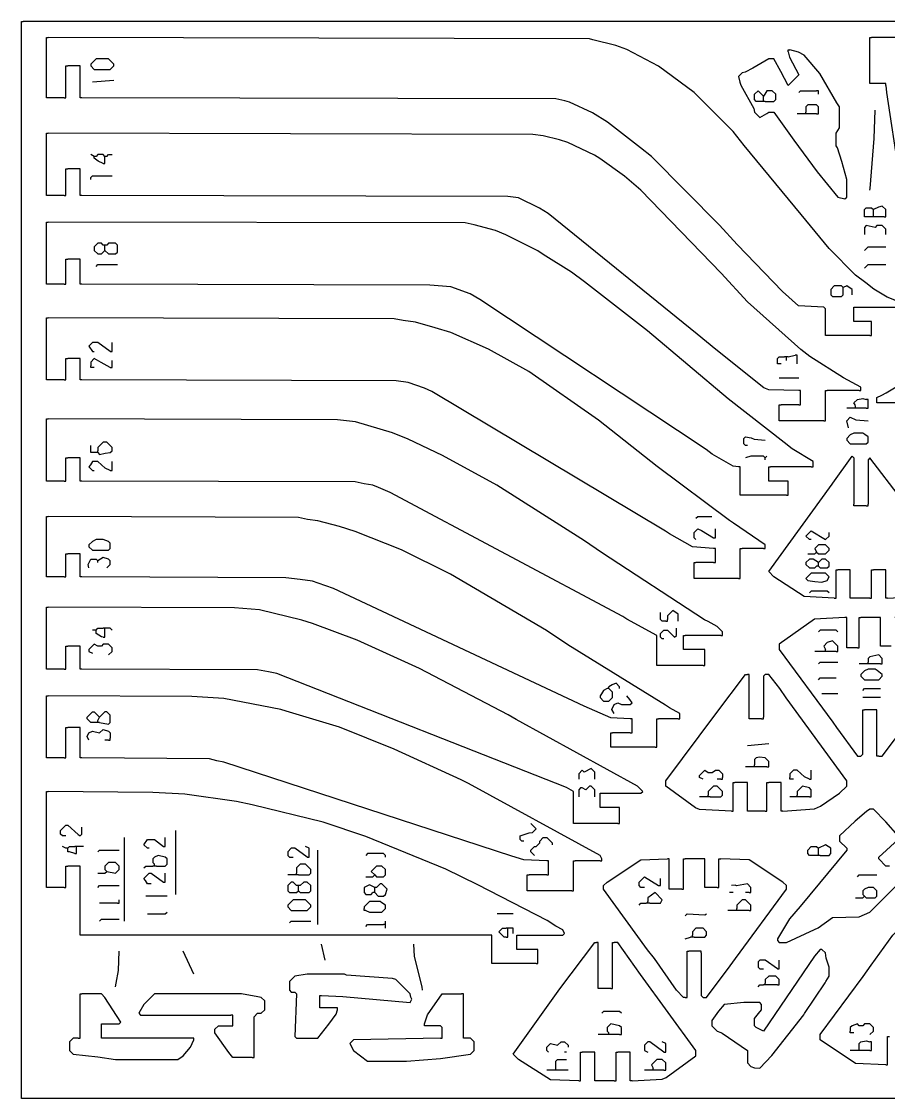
# Model space of a CAD drawing. Extents: x 46 to 1664, y 39 to 1996.
# Drawn here: x 693 to 1182, y 1387 to 1994 of the extents above; entities that cross this region are included whole.
import ezdxf

# ---------------------------------------------------------------- set-up
doc = ezdxf.new("R2010")
doc.units = 0
doc.layers.get('0').update_dxf_attribs({"linetype": 'CONTINUOUS'})

msp = doc.modelspace()

# ---------------------------------------------------------------- linework, layer by layer
at = {"color": 7, "linetype": 'CONTINUOUS'}
for points in [[(693, 1993), (693, 1994), (694, 1994)], [(693, 1388), (693, 1993)], [(1661, 1994), (694, 1994)], [(707, 1984), (707, 1985), (708, 1985)], [(1163, 1833), (1187, 1833), (1188, 1834), (1185, 1837), (1180.8, 1838.6), (1173.195122, 1843.243902), (1168.804878, 1846.756098), (1163, 1851), (1148, 1866), (1132.243902, 1885.195122), (1100.247788, 1924.216814), (1094, 1932), (1072, 1954), (1051.846154, 1968.769231), (1034.1, 1978.2), (1027.793103, 1980.482759), (1014.9, 1983.7), (1013.1, 1984.3), (708, 1985)], [(1171, 1984), (1171, 1985), (1172, 1985)], [(1193, 1985), (1172, 1985)], [(707, 1952), (707, 1984)], [(1171, 1960), (1171, 1984)], [(743, 1967), (745, 1969), (745, 1970), (742, 1973), (735, 1973), (732, 1970), (732, 1969), (734, 1967), (743, 1967)], [(1125, 1977), (1125.7, 1973.9), (1131, 1964), (1125, 1958), (1120.8, 1965.9), (1117, 1973), (1114, 1973), (1105.1, 1967.8), (1100.8, 1965.4), (1099, 1965), (1097, 1963), (1097.7, 1959.9), (1098.4, 1958.2), (1105.7, 1944.9), (1106, 1943), (1109, 1940), (1112.9, 1942.2), (1114, 1943), (1117, 1943), (1128.230769, 1927.153846), (1141.245902, 1909.204918), (1153, 1895), (1157, 1894), (1158, 1895), (1158, 1905), (1155.3, 1915.1), (1152.8, 1922.9), (1152, 1924), (1152, 1931), (1154, 1934), (1154, 1946), (1152.4, 1948.2), (1142.754098, 1964.795082), (1134, 1975), (1130.846154, 1976.769231), (1126, 1978)], [(1125, 1977), (1125, 1978), (1126, 1978)], [(718, 1968), (718, 1969), (719, 1969)], [(718, 1952), (718, 1968)], [(725, 1969), (719, 1969)], [(726, 1968), (726, 1969), (725, 1969)], [(726, 1952), (726, 1968)], [(733, 1960), (745, 1961)], [(1110, 1949), (1107, 1949), (1106, 1950), (1106, 1953), (1108, 1955), (1111, 1952)], [(1112, 1949), (1117, 1949), (1118, 1950), (1118, 1953), (1116, 1955), (1113, 1955), (1111.8, 1953.1), (1111, 1952)], [(1131, 1954), (1132, 1955), (1141, 1955)], [(1142, 1954), (1142, 1955), (1141, 1955)], [(1172, 1959), (1171, 1959), (1171, 1960)], [(1179, 1959), (1172, 1959)], [(1180, 1958), (1180, 1959), (1179, 1959)], [(1180, 1958), (1180.384615, 1954.076923), (1187.352941, 1908.088235), (1187.615385, 1906.923077), (1190, 1898), (1192, 1896), (1194, 1896), (1196, 1898), (1197.482759, 1902.206897), (1201.594595, 1916.067568), (1204, 1928)], [(708, 1951), (707, 1951), (707, 1952)], [(717, 1951), (708, 1951)], [(717, 1951), (718, 1951), (718, 1952)], [(727, 1951), (726, 1951), (726, 1952)], [(1146, 1818), (1146, 1832), (1145, 1833), (1130.9, 1833.8), (1121.77931, 1841.751724), (1096.249792, 1868.2398), (1086.248869, 1879.226244), (1048, 1918), (1041.795082, 1922.754098), (1023.153846, 1937.230769), (1014.8, 1942.6), (1001.793103, 1948.482759), (999.088235, 1949.352941), (993.998141, 1950.501873), (727, 1951)], [(1111, 1949), (1110, 1949)], [(1111, 1950), (1111, 1952)], [(1111, 1949), (1111, 1950)], [(1112, 1949), (1111, 1949)], [(1142, 1953), (1142, 1954)], [(1142, 1943), (1142, 1946), (1141, 1947), (1136, 1947), (1135, 1946), (1135, 1943)], [(1135, 1942), (1135, 1943)], [(1141, 1942), (1142, 1942), (1142, 1943)], [(1171, 1899), (1171.2, 1899.9), (1173.531034, 1928.027586), (1174, 1944)], [(1134, 1942), (1130, 1942)], [(1135, 1942), (1134, 1942)], [(1136, 1942), (1135, 1942)], [(1141, 1942), (1136, 1942)], [(707, 1930), (707, 1931), (708, 1931)], [(1166, 1787), (1166, 1788), (1156.1, 1793.2), (1137.195122, 1805.243902), (1132.18, 1809.24), (1102, 1836), (1087.24948, 1852.233888), (1042, 1899), (1032.77931, 1906.751724), (1018.846154, 1916.769231), (1015.846154, 1918.769231), (1000.9, 1925.8), (996.088235, 1927.352941), (986.94, 1929.58), (981.06, 1930.42), (708, 1931)], [(1175, 1780), (1175, 1782), (1177.8, 1783.4), (1180.153846, 1784.769231), (1187.795082, 1789.245902), (1193.204918, 1793.754098), (1198, 1797), (1212, 1811), (1229.756098, 1832.195122), (1262.248619, 1871.776243), (1270.751381, 1881.223757), (1285, 1896), (1298.211765, 1906.752941), (1307.1, 1912.8), (1311.9, 1916.2), (1329.1, 1924.7), (1332.9, 1926.2), (1350.923077, 1930.384615), (1649, 1931)], [(707, 1897), (707, 1930)], [(734, 1918), (732, 1919)], [(740, 1918), (739, 1919), (736, 1919), (735, 1918)], [(741, 1918), (742, 1919), (744, 1919)], [(735, 1918), (734, 1918)], [(734, 1917), (734, 1918)], [(739, 1914), (736.153846, 1915.230769), (734, 1917)], [(739, 1914), (740, 1914), (740, 1915)], [(741, 1918), (740, 1918)], [(740, 1917), (740, 1918)], [(740, 1915), (740, 1917)], [(718, 1910), (718, 1911), (719, 1911)], [(718, 1897), (718, 1910)], [(725, 1911), (719, 1911)], [(726, 1910), (726, 1911), (725, 1911)], [(726, 1897), (726, 1910)], [(732, 1905), (732, 1906), (733, 1907), (744, 1907)], [(708, 1896), (707, 1896), (707, 1897)], [(717, 1896), (708, 1896)], [(717, 1896), (718, 1896), (718, 1897)], [(727, 1896), (726, 1896), (726, 1897)], [(1131, 1786), (1114.026154, 1786.470769), (1111.307692, 1787.461538), (1084.18, 1809.24), (1073.788235, 1817.752941), (989.82, 1885.76), (984.846154, 1888.769231), (972.94, 1894.58), (967.06, 1895.42), (727, 1896)], [(1168, 1885), (1168, 1888), (1169, 1889), (1172, 1889), (1173, 1888)], [(1180, 1885), (1180, 1888), (1178, 1890), (1175.9, 1889.3), (1173, 1888)], [(1173, 1885), (1173, 1888)], [(1169, 1884), (1168, 1884), (1168, 1885)], [(1172, 1884), (1169, 1884)], [(1173, 1884), (1172, 1884)], [(1173, 1884), (1173, 1885)], [(1174, 1884), (1173, 1884)], [(1179, 1884), (1174, 1884)], [(1179, 1884), (1180, 1884), (1180, 1885)], [(707, 1880), (707, 1881), (708, 1881)], [(707, 1847), (707, 1880)], [(1139, 1744), (1139, 1746), (1127.195122, 1753.243902), (1122.804878, 1756.756098), (1091.22069, 1781.248276), (1045.783186, 1819.752212), (1010.153846, 1847.230769), (1002.804878, 1852.756098), (986.846154, 1862.769231), (983.846154, 1864.769231), (965.9, 1873.8), (960.1, 1876.2), (948.067568, 1879.405405), (942.99789, 1880.502128), (708, 1881)], [(1180, 1874), (1180, 1877), (1178, 1879), (1175, 1879), (1174, 1878), (1169, 1879), (1168, 1878), (1168, 1874)], [(739, 1868), (738, 1869), (736, 1869), (734, 1867), (734, 1865), (736, 1863), (738, 1863), (740, 1865)], [(740, 1868), (739, 1868)], [(740, 1865), (742, 1863), (746, 1863), (747, 1864), (747, 1868), (746, 1869), (742, 1869), (741, 1868)], [(741, 1868), (740, 1868)], [(740, 1867), (740, 1868)], [(740, 1865), (740, 1867)], [(1168, 1865), (1170, 1867), (1180, 1867)], [(718, 1859), (718, 1860), (719, 1860)], [(718, 1847), (718, 1859)], [(725, 1860), (719, 1860)], [(726, 1859), (726, 1860), (725, 1860)], [(726, 1847), (726, 1859)], [(735, 1856), (736, 1857), (747, 1857)], [(1168, 1855), (1170, 1857), (1180, 1857)], [(708, 1846), (707, 1846), (707, 1847)], [(717, 1846), (708, 1846)], [(717, 1846), (718, 1846), (718, 1847)], [(727, 1846), (726, 1846), (726, 1847)], [(1097, 1743), (1094.088235, 1743.352941), (1082.18, 1750.24), (1078.82, 1752.76), (951.2, 1837.4), (945.8, 1840.6), (934.964706, 1844.541176), (923.035294, 1845.458824), (727, 1846)], [(1156, 1844), (1155, 1845), (1151, 1845), (1149, 1843), (1149, 1840), (1150, 1839), (1155, 1839), (1156, 1840), (1156, 1844)], [(1161, 1840), (1161, 1843), (1158, 1845), (1156, 1844)], [(1162, 1832), (1162, 1833), (1163, 1833)], [(1162, 1826), (1162, 1832)], [(707, 1826), (707, 1827), (708, 1827)], [(707, 1793), (707, 1826)], [(1112, 1698), (1112, 1699), (1094.153846, 1711.230769), (1091.846154, 1712.769231), (1051.195122, 1743.243902), (1018.153846, 1769.230769), (978.846154, 1796.769231), (956.2, 1809.4), (934.9, 1818.7), (926.076923, 1821.384615), (914.946154, 1824.569231), (908.053846, 1825.430769), (902.997462, 1826.502564), (708, 1827)], [(1163, 1825), (1162, 1825), (1162, 1826)], [(1171, 1825), (1163, 1825)], [(1172, 1824), (1172, 1825), (1171, 1825)], [(1172, 1818), (1172, 1824)], [(1147, 1817), (1146, 1817), (1146, 1818)], [(1171, 1817), (1147, 1817)], [(1171, 1817), (1172, 1817), (1172, 1818)], [(743, 1808), (736, 1813), (733, 1813), (731, 1811), (733, 1808), (734, 1808)], [(743, 1808), (744, 1808), (744, 1809)], [(744, 1809), (744, 1813)], [(718, 1803), (718, 1804), (719, 1804)], [(718, 1793), (718, 1803)], [(725, 1804), (719, 1804)], [(726, 1803), (726, 1804), (725, 1804)], [(726, 1793), (726, 1803)], [(743, 1799), (737.82, 1801.76), (734, 1804), (732, 1802), (732, 1800)], [(744, 1800), (744, 1803)], [(1119, 1802), (1119, 1804), (1120, 1805), (1123, 1805)], [(1124, 1805), (1123, 1805)], [(1125, 1805), (1124, 1805)], [(1124, 1804), (1124, 1805)], [(1124, 1803), (1124, 1804)], [(1125, 1805), (1129, 1806)], [(1130, 1805), (1130, 1806), (1129, 1806)], [(1130, 1801), (1130, 1805)], [(733, 1799), (732, 1799), (732, 1800)], [(734, 1799), (733, 1799)], [(743, 1799), (744, 1799), (744, 1800)], [(1120, 1801), (1119, 1801), (1119, 1802)], [(1121, 1801), (1120, 1801)], [(708, 1792), (707, 1792), (707, 1793)], [(717, 1792), (708, 1792)], [(717, 1792), (718, 1792), (718, 1793)], [(727, 1792), (726, 1792), (726, 1793)], [(1083, 1697), (1071.12, 1697.84), (1058.153846, 1705.230769), (1055.846154, 1706.769231), (924.2, 1785.4), (920.1, 1787.3), (910.946154, 1790.569231), (904.053846, 1791.430769), (727, 1792)], [(1131, 1793), (1120, 1793)], [(1132, 1785), (1132, 1786), (1131, 1786)], [(1132, 1779), (1132, 1785)], [(1146, 1785), (1146, 1786), (1147, 1786)], [(1146, 1770), (1146, 1785)], [(1165, 1786), (1147, 1786)], [(1165, 1786), (1166, 1786), (1166, 1787)], [(1131, 1778), (1132, 1778), (1132, 1779)], [(1163, 1777), (1162.8, 1777.9), (1162, 1779), (1164, 1781), (1167, 1781.5), (1169, 1781)], [(1170, 1780), (1170, 1781), (1169, 1781)], [(1170, 1777), (1170, 1780)], [(1176, 1779), (1175, 1779), (1175, 1780)], [(1198, 1779), (1176, 1779)], [(1120, 1777), (1120, 1778), (1121, 1778)], [(1120, 1770), (1120, 1777)], [(1131, 1778), (1121, 1778)], [(1162, 1776), (1158, 1776)], [(1163, 1776), (1162, 1776)], [(1163, 1776), (1163, 1777)], [(1164, 1776), (1163, 1776)], [(1169, 1776), (1164, 1776)], [(1169, 1776), (1170, 1776), (1170, 1777)], [(707, 1769), (707, 1770), (708, 1770)], [(707, 1736), (707, 1769)], [(1088, 1649), (1088, 1650), (1085, 1653), (1079.846154, 1655.769231), (1077.9, 1656.8), (1019.846154, 1694.769231), (1010.153846, 1701.230769), (960.846154, 1732.769231), (930.2, 1749.4), (910.911765, 1758.647059), (902.1, 1762.2), (881.1, 1768.3), (870.99697, 1769.503067), (708, 1770)], [(1121, 1769), (1120, 1769), (1120, 1770)], [(1145, 1769), (1121, 1769)], [(1145, 1769), (1146, 1769), (1146, 1770)], [(1159, 1765), (1158, 1769), (1160, 1771), (1163.053846, 1769.430769), (1170, 1769)], [(1169, 1756), (1170, 1757), (1170, 1760), (1168.1, 1761.2), (1167, 1762), (1162, 1762), (1160, 1761), (1158, 1759), (1158, 1758), (1160, 1756), (1169, 1756)], [(732, 1752), (732, 1755)], [(736, 1751), (737, 1750), (740.088235, 1750.647059), (743, 1751), (744, 1752), (744, 1754), (741, 1757), (739, 1757), (736, 1754), (736, 1752)], [(1102, 1755), (1101, 1755), (1100, 1756), (1100, 1759), (1101, 1760), (1104.1, 1759.3), (1105.9, 1758.7), (1112, 1758)], [(733, 1751), (732, 1751), (732, 1752)], [(735, 1751), (733, 1751)], [(736, 1751), (735, 1751)], [(736, 1751), (736, 1752)], [(1112, 1748), (1111, 1749), (1104, 1749), (1101, 1748)], [(1112, 1748), (1113, 1749)], [(1151, 1669), (1134.093151, 1669.884932), (1117, 1681), (1114, 1684), (1149.76, 1733.18), (1150.230769, 1733.846154), (1161, 1749), (1162, 1748), (1162, 1722)], [(718, 1747), (718, 1748), (719, 1748)], [(718, 1736), (718, 1747)], [(725, 1748), (719, 1748)], [(726, 1747), (726, 1748), (725, 1748)], [(726, 1736), (726, 1747)], [(743, 1741), (740.195122, 1742.243902), (736, 1746), (733, 1746), (731.8, 1744.1), (731, 1743), (733, 1741), (734, 1741)], [(744, 1742), (744, 1746)], [(1098, 1742), (1098, 1743), (1097, 1743)], [(1112, 1747), (1112, 1748)], [(1114, 1742), (1114, 1743), (1115, 1743)], [(1138, 1743), (1115, 1743)], [(1138, 1743), (1139, 1743), (1139, 1744)], [(1181, 1669), (1197.906849, 1669.884932), (1200.153846, 1670.769231), (1218, 1683), (1218, 1685), (1191.76, 1720.82), (1188.76, 1724.82), (1171, 1748), (1170, 1747), (1170, 1722)], [(743, 1741), (744, 1741), (744, 1742)], [(1098, 1728), (1098, 1742)], [(1114, 1736), (1114, 1742)], [(708, 1735), (707, 1735), (707, 1736)], [(717, 1735), (708, 1735)], [(717, 1735), (718, 1735), (718, 1736)], [(727, 1735), (726, 1735), (726, 1736)], [(1051, 1632), (1051, 1648), (1034.153846, 1657.230769), (1031.8, 1658.6), (900.8, 1728.6), (894.1, 1731.3), (890.932432, 1732.594595), (886.067568, 1733.405405), (880.996795, 1734.503246), (727, 1735)], [(1115, 1735), (1114, 1735), (1114, 1736)], [(1124, 1735), (1115, 1735)], [(1125, 1734), (1125, 1735), (1124, 1735)], [(1125, 1728), (1125, 1734)], [(1099, 1727), (1098, 1727), (1098, 1728)], [(1124, 1727), (1099, 1727)], [(1124, 1727), (1125, 1727), (1125, 1728)], [(1163, 1721), (1162, 1721), (1162, 1722)], [(1169, 1721), (1163, 1721)], [(1169, 1721), (1170, 1721), (1170, 1722)], [(707, 1714), (707, 1715), (708, 1715)], [(707, 1682), (707, 1714)], [(1064, 1602), (1064, 1604), (1058.153846, 1607.230769), (1055.8, 1608.6), (1000.846154, 1642.769231), (988.846154, 1650.769231), (934.8, 1682.6), (907.1, 1696.2), (880.911765, 1706.647059), (872.088235, 1709.352941), (859.94, 1712.58), (854.06, 1713.42), (848.996504, 1714.503546), (708, 1715)], [(1073, 1714), (1074, 1715), (1082, 1715)], [(1073, 1702), (1072, 1703), (1072, 1706), (1074, 1708), (1076.1, 1707.2), (1083, 1703)], [(1084, 1704), (1084, 1708)], [(1138, 1702), (1137, 1702), (1135, 1704), (1138, 1707), (1146, 1702), (1148, 1704), (1148, 1706)], [(742, 1696), (743, 1697), (743, 1700), (742, 1701), (739, 1702), (735, 1702), (733, 1701), (731, 1699), (731, 1698), (733, 1696), (742, 1696)], [(1083, 1703), (1084, 1703), (1084, 1704)], [(718, 1693), (718, 1694), (719, 1694)], [(725, 1694), (719, 1694)], [(726, 1693), (726, 1694), (725, 1694)], [(1084, 1696), (1084, 1697), (1083, 1697)], [(1084, 1690), (1084, 1696)], [(1098, 1696), (1098, 1697), (1099, 1697)], [(1098, 1681), (1098, 1696)], [(1111, 1697), (1099, 1697)], [(1111, 1697), (1112, 1697), (1112, 1698)], [(1136, 1694), (1140, 1694), (1141, 1695)], [(1141, 1695), (1142, 1694), (1146, 1694), (1148, 1696), (1148, 1697), (1146, 1699), (1142, 1699), (1140, 1697), (1141, 1695)], [(718, 1682), (718, 1693)], [(726, 1682), (726, 1693)], [(731, 1686), (730.5, 1688), (732, 1691), (735, 1691), (736, 1690)], [(741, 1686), (743, 1688), (743, 1690), (742, 1691), (739, 1692), (736, 1690)], [(736, 1689), (736, 1690)], [(1072, 1688), (1072, 1689), (1073, 1689)], [(1072, 1681), (1072, 1688)], [(1083, 1689), (1073, 1689)], [(1083, 1689), (1084, 1689), (1084, 1690)], [(1142, 1689), (1139, 1691), (1137, 1691), (1135, 1689), (1135, 1688), (1137, 1686), (1140, 1686), (1141, 1687)], [(1142, 1687), (1143, 1686), (1147, 1686), (1148, 1687), (1148, 1689), (1146, 1691), (1144, 1691), (1142, 1689)], [(1142, 1688), (1142, 1689)], [(1142, 1687), (1142, 1688)], [(708, 1681), (707, 1681), (707, 1682)], [(717, 1681), (718, 1681), (718, 1682)], [(727, 1681), (726, 1681), (726, 1682)], [(1144, 1678), (1147, 1679), (1148, 1681), (1146, 1683), (1138, 1683), (1135, 1680), (1136, 1679), (1140.076923, 1678.384615), (1144, 1678)], [(1142, 1687), (1141, 1687)], [(1152, 1684), (1152, 1685), (1153, 1685)], [(1152, 1670), (1152, 1684)], [(1159, 1685), (1153, 1685)], [(1160, 1684), (1160, 1685), (1159, 1685)], [(1160, 1670), (1160, 1684)], [(1172, 1684), (1172, 1685), (1173, 1685)], [(1172, 1670), (1172, 1684)], [(1179, 1685), (1173, 1685)], [(1180, 1684), (1180, 1685), (1179, 1685)], [(1180, 1670), (1180, 1684)], [(717, 1681), (708, 1681)], [(1036, 1601), (1025.037931, 1601.455172), (1010.1, 1608.2), (868.793103, 1674.482759), (860.088235, 1677.352941), (856.946154, 1678.569231), (850.053846, 1679.430769), (841.995727, 1680.504347), (727, 1681)], [(1073, 1680), (1072, 1680), (1072, 1681)], [(1097, 1680), (1073, 1680)], [(1097, 1680), (1098, 1680), (1098, 1681)], [(1148, 1672), (1147, 1673), (1138, 1673), (1137, 1672)], [(1151, 1669), (1152, 1669), (1152, 1670)], [(1161, 1669), (1160, 1669), (1160, 1670)], [(1171, 1669), (1172, 1669), (1172, 1670)], [(1181, 1669), (1180, 1669), (1180, 1670)], [(707, 1663), (707, 1664), (708, 1664)], [(1020, 1559), (1042, 1559), (1043, 1560), (1040, 1563), (971.8, 1600.6), (967.153846, 1603.230769), (917.2, 1629.4), (882.1, 1645.3), (856.911765, 1654.647059), (850.911765, 1656.647059), (827.088235, 1662.352941), (812.995328, 1663.504761), (708, 1664)], [(1171, 1669), (1161, 1669)], [(707, 1630), (707, 1663)], [(1056, 1656), (1054, 1656), (1053, 1657), (1053, 1661)], [(1063, 1656), (1063, 1660), (1060, 1662), (1057, 1659), (1057, 1657)], [(1157, 1658), (1139.9, 1657.2), (1120, 1643), (1120, 1640), (1150.230769, 1599.153846), (1152.24, 1596.18), (1164, 1580), (1166, 1580), (1167, 1581), (1167, 1605)], [(1158, 1657), (1158, 1658), (1157, 1658)], [(1165, 1657), (1165, 1658), (1166, 1658)], [(1176, 1658), (1166, 1658)], [(1177, 1657), (1177, 1658), (1176, 1658)], [(1176, 1580), (1178, 1580), (1198.230769, 1606.846154), (1223, 1640), (1223, 1643), (1220.1, 1645.2), (1203.793103, 1656.482759), (1201.088235, 1657.352941), (1185, 1658)], [(735, 1651), (736, 1652), (739, 1652)], [(740, 1652), (739, 1652)], [(741, 1652), (740, 1652)], [(740, 1651), (740, 1652)], [(744, 1651), (743, 1652), (741, 1652)], [(1055, 1646), (1054, 1646), (1053, 1647), (1053, 1649), (1055, 1651), (1057, 1651), (1061, 1647), (1062, 1648), (1062, 1652)], [(1056, 1656), (1057, 1656), (1057, 1657)], [(1158, 1642), (1158, 1657)], [(1165, 1642), (1165, 1657)], [(1177, 1643), (1177, 1657)], [(734, 1651), (733, 1651)], [(735, 1651), (734, 1651)], [(735, 1650), (735, 1651)], [(739, 1647), (738.1, 1647.2), (735, 1649), (735, 1650)], [(739, 1647), (740, 1647), (740, 1648)], [(740, 1648), (740, 1651)], [(1066, 1647), (1066, 1648), (1067, 1648)], [(1066, 1641), (1066, 1647)], [(1087, 1648), (1067, 1648)], [(1087, 1648), (1088, 1648), (1088, 1649)], [(1153, 1650), (1152, 1651), (1143, 1651), (1142, 1650)], [(1153, 1640), (1153, 1642), (1150, 1645), (1147, 1644), (1145, 1642), (1146, 1640)], [(718, 1641), (718, 1642), (719, 1642)], [(718, 1630), (718, 1641)], [(725, 1642), (719, 1642)], [(726, 1641), (726, 1642), (725, 1642)], [(726, 1630), (726, 1641)], [(742, 1637), (744, 1639), (744, 1641), (742, 1643), (739, 1643), (738, 1642), (736, 1642), (734, 1643), (731, 1640), (731, 1639), (733, 1638)], [(1067, 1640), (1066, 1640), (1066, 1641)], [(1077, 1640), (1067, 1640)], [(1078, 1639), (1078, 1640), (1077, 1640)], [(1078, 1632), (1078, 1639)], [(1145, 1639), (1140, 1639)], [(1146, 1639), (1145, 1639)], [(1146, 1639), (1146, 1640)], [(1147, 1639), (1146, 1639)], [(1152, 1639), (1147, 1639)], [(1152, 1639), (1153, 1639), (1153, 1640)], [(1159, 1641), (1158, 1641), (1158, 1642)], [(1164, 1641), (1159, 1641)], [(1164, 1641), (1165, 1641), (1165, 1642)], [(1178, 1642), (1177, 1642), (1177, 1643)], [(1183, 1642), (1178, 1642)], [(1142, 1632), (1143, 1633), (1153, 1633)], [(1178, 1633), (1178, 1635), (1176, 1637), (1171, 1636), (1170, 1635), (1170, 1633)], [(1170, 1632), (1170, 1633)], [(1177, 1632), (1178, 1632), (1178, 1633)], [(708, 1629), (707, 1629), (707, 1630)], [(717, 1629), (708, 1629)], [(717, 1629), (718, 1629), (718, 1630)], [(727, 1629), (726, 1629), (726, 1630)], [(1004, 1543), (1004, 1560), (1000.1, 1562.2), (836.932432, 1626.594595), (832.067568, 1627.405405), (825.99505, 1628.505049), (727, 1629)], [(1052, 1631), (1051, 1631), (1051, 1632)], [(1077, 1631), (1052, 1631)], [(1077, 1631), (1078, 1631), (1078, 1632)], [(1169, 1632), (1165, 1632)], [(1176, 1623), (1178, 1625), (1178, 1626), (1175.1, 1628.2), (1174, 1629), (1170, 1629), (1168, 1628), (1166, 1626), (1166, 1625), (1168, 1623), (1176, 1623)], [(1170, 1632), (1169, 1632)], [(1171, 1632), (1170, 1632)], [(1177, 1632), (1171, 1632)], [(1030, 1618), (1030, 1619), (1028, 1621), (1025.9, 1620.2), (1024, 1619)], [(1093, 1549), (1075.089109, 1549.891089), (1072.846154, 1550.769231), (1056, 1563), (1056, 1566), (1084.230769, 1603.846154), (1101, 1626), (1102, 1626)], [(1103, 1625), (1103, 1626), (1102, 1626)], [(1103, 1602), (1103, 1625)], [(1122, 1549), (1139.82, 1550.26), (1143.18, 1551.76), (1154, 1559), (1158, 1563), (1158, 1566), (1123.769231, 1612.846154), (1120.230769, 1618.153846), (1114, 1626), (1112, 1626), (1111, 1625), (1111, 1602)], [(1142, 1623), (1143, 1624), (1152, 1624)], [(1023, 1618), (1021, 1617), (1019.8, 1615.1), (1019, 1614), (1019, 1613), (1021, 1611), (1024, 1611), (1026, 1613), (1026, 1616), (1024, 1618)], [(1024, 1618), (1023, 1618)], [(1024, 1618), (1024, 1619)], [(1153, 1615), (1144, 1615)], [(1167, 1617), (1168, 1618), (1177, 1618)], [(707, 1613), (707, 1614), (708, 1614)], [(707, 1580), (707, 1613)], [(1020, 1522), (1019, 1524), (944.8, 1564.6), (940.8, 1566.6), (902.9, 1583.8), (872.1, 1596.2), (842.088235, 1605.352941), (839.1, 1606.3), (806.975138, 1612.527624), (789.024862, 1613.472376), (708, 1614)], [(1027, 1604), (1025.6, 1606.2), (1027, 1609), (1029, 1610), (1031, 1609), (1036, 1609), (1037, 1610), (1035.769231, 1611.846154), (1034, 1614)], [(1177, 1613), (1167, 1613)], [(735, 1599), (732, 1599), (730, 1601), (730, 1602), (733, 1605), (734, 1605), (737, 1602)], [(737, 1599), (742, 1598), (743, 1599), (743, 1603), (741, 1605), (740, 1605), (737, 1602)], [(1167, 1605), (1167, 1606), (1168, 1606)], [(1174, 1606), (1168, 1606)], [(1175, 1605), (1175, 1606), (1174, 1606)], [(1175, 1581), (1175, 1605)], [(736, 1599), (735, 1599)], [(736, 1600), (737, 1602)], [(736, 1599), (736, 1600)], [(737, 1599), (736, 1599)], [(1037, 1600), (1037, 1601), (1036, 1601)], [(1037, 1594), (1037, 1600)], [(1051, 1600), (1051, 1601), (1052, 1601)], [(1051, 1586), (1051, 1600)], [(1063, 1601), (1052, 1601)], [(1063, 1601), (1064, 1601), (1064, 1602)], [(1104, 1601), (1103, 1601), (1103, 1602)], [(1110, 1601), (1104, 1601)], [(1110, 1601), (1111, 1601), (1111, 1602)], [(718, 1595), (718, 1596), (719, 1596)], [(718, 1580), (718, 1595)], [(725, 1596), (719, 1596)], [(726, 1595), (726, 1596), (725, 1596)], [(726, 1580), (726, 1595)], [(731, 1589), (730, 1591), (731, 1593), (733, 1594), (737, 1593), (739, 1595), (742, 1594), (743, 1593), (743, 1590)], [(1025, 1592), (1025, 1593), (1026, 1593)], [(1025, 1586), (1025, 1592)], [(1036, 1593), (1026, 1593)], [(1036, 1593), (1037, 1593), (1037, 1594)], [(742, 1589), (740, 1589)], [(742, 1589), (743, 1589), (743, 1590)], [(1026, 1585), (1025, 1585), (1025, 1586)], [(1050, 1585), (1026, 1585)], [(1050, 1585), (1051, 1585), (1051, 1586)], [(1102, 1586), (1114, 1587)], [(708, 1579), (707, 1579), (707, 1580)], [(717, 1579), (708, 1579)], [(717, 1579), (718, 1579), (718, 1580)], [(727, 1579), (726, 1579), (726, 1580)], [(989, 1521), (976.032995, 1521.461929), (969.2, 1523.6), (806.923077, 1576.615385), (803.076923, 1577.384615), (798.993246, 1578.506942), (727, 1579)], [(1114, 1575), (1114, 1577), (1112, 1579), (1108.9, 1579.3), (1107, 1579), (1106, 1578), (1106, 1575)], [(1176, 1580), (1175, 1580), (1175, 1581)], [(1016, 1567), (1016, 1571), (1014, 1573), (1010, 1571), (1009, 1572), (1007, 1570), (1007, 1567)], [(1105, 1574), (1101, 1574)], [(1106, 1574), (1105, 1574)], [(1106, 1574), (1106, 1575)], [(1107, 1574), (1106, 1574)], [(1113, 1574), (1107, 1574)], [(1113, 1574), (1114, 1574), (1114, 1575)], [(1077, 1567), (1075, 1568), (1075, 1569), (1078, 1572), (1079.9, 1570.8), (1082.1, 1570.8), (1084, 1572), (1086, 1572), (1088, 1570), (1088, 1568)], [(1087, 1567), (1085, 1567)], [(1087, 1567), (1088, 1567), (1088, 1568)], [(1137, 1567), (1134.195122, 1568.243902), (1130, 1572), (1128, 1572), (1126, 1570), (1126, 1568)], [(1127, 1567), (1126, 1567), (1126, 1568)], [(1128, 1567), (1127, 1567)], [(1137, 1567), (1138, 1567), (1138, 1568)], [(1138, 1568), (1138, 1572)], [(707, 1559), (707, 1560), (708, 1560)], [(973, 1479), (998, 1479), (999, 1480), (998, 1482), (994.1, 1484.2), (989.153846, 1487.230769), (950.2, 1507.4), (932.1, 1516.2), (886.911765, 1534.647059), (862.911765, 1542.647059), (822.932432, 1552.594595), (814.088235, 1554.352941), (784.975138, 1558.527624), (767.024862, 1559.472376), (708, 1560)], [(1016, 1557), (1016, 1561), (1014, 1563), (1013, 1563), (1011, 1561), (1009, 1562), (1008, 1562), (1007, 1561), (1007, 1557)], [(1081, 1557), (1087, 1557), (1088, 1558), (1088, 1560), (1085, 1563), (1083, 1563), (1080, 1560), (1080, 1558)], [(1094, 1564), (1094, 1565), (1095, 1565)], [(1094, 1550), (1094, 1564)], [(1101, 1565), (1095, 1565)], [(1102, 1564), (1102, 1565), (1101, 1565)], [(1102, 1550), (1102, 1564)], [(1113, 1564), (1113, 1565), (1114, 1565)], [(1113, 1550), (1113, 1564)], [(1120, 1565), (1114, 1565)], [(1121, 1564), (1121, 1565), (1120, 1565)], [(1121, 1550), (1121, 1564)], [(1138, 1558), (1138, 1561), (1137, 1562), (1133, 1563), (1130, 1560), (1130, 1558)], [(707, 1507), (707, 1559)], [(1019, 1558), (1019, 1559), (1020, 1559)], [(1019, 1552), (1019, 1558)], [(1079, 1557), (1075, 1557)], [(1080, 1557), (1079, 1557)], [(1080, 1557), (1080, 1558)], [(1081, 1557), (1080, 1557)], [(1129, 1557), (1126, 1557)], [(1130, 1557), (1129, 1557)], [(1130, 1557), (1130, 1558)], [(1131, 1557), (1130, 1557)], [(1137, 1557), (1131, 1557)], [(1137, 1557), (1138, 1557), (1138, 1558)], [(1020, 1551), (1019, 1551), (1019, 1552)], [(1029, 1551), (1020, 1551)], [(1030, 1550), (1030, 1551), (1029, 1551)], [(1030, 1543), (1030, 1550)], [(1093, 1549), (1094, 1549), (1094, 1550)], [(1103, 1549), (1102, 1549), (1102, 1550)], [(1112, 1549), (1103, 1549)], [(1112, 1549), (1113, 1549), (1113, 1550)], [(1187, 1535), (1180, 1543), (1173, 1550), (1171, 1550), (1169.211765, 1548.752941), (1162.788235, 1543.247059), (1154, 1535), (1154, 1532), (1158, 1528), (1158, 1527), (1131.752941, 1495.211765), (1125.769231, 1488.153846), (1119, 1477), (1119, 1476), (1120, 1475), (1124, 1475), (1139.9, 1482.2), (1141.846154, 1483.230769), (1150, 1489), (1164.970817, 1489.466926), (1171, 1492), (1186, 1507)], [(1122, 1549), (1121, 1549), (1121, 1550)], [(976, 1532), (975, 1532), (974, 1533), (974, 1535), (979.1, 1536.7), (981, 1537), (983, 1539), (980, 1542)], [(1005, 1542), (1004, 1542), (1004, 1543)], [(1029, 1542), (1005, 1542)], [(1029, 1542), (1030, 1542), (1030, 1543)], [(718, 1535), (716, 1535), (715, 1536), (715, 1538), (718, 1541), (719, 1541), (724.9, 1535.8), (726, 1535), (727, 1536), (727, 1540)], [(780, 1502), (780, 1538)], [(751, 1487), (751, 1534)], [(765, 1528), (764, 1528), (762, 1530), (764, 1533), (768, 1533), (773, 1529)], [(773, 1529), (774, 1529), (774, 1530)], [(774, 1530), (774, 1534)], [(982, 1524), (980, 1526), (980, 1527), (982, 1529), (983, 1529), (985, 1531), (985, 1532), (987, 1534), (989, 1534), (992, 1531), (992, 1530)], [(1143, 1524), (1148, 1524), (1149, 1525), (1149, 1528), (1146, 1530), (1142, 1528)], [(1182, 1518), (1180, 1518), (1176, 1522), (1176, 1523), (1187, 1533)], [(718, 1528), (716, 1529)], [(719, 1528), (718, 1528)], [(719, 1528), (720, 1529), (723, 1529)], [(719, 1527), (719, 1528)], [(720, 1526), (719, 1526), (719, 1527)], [(723, 1525), (720, 1526)], [(724, 1529), (723, 1529)], [(723, 1525), (724, 1525), (724, 1526)], [(725, 1529), (724, 1529)], [(724, 1528), (724, 1529)], [(724, 1526), (724, 1528)], [(728, 1529), (725, 1529)], [(736, 1526), (737, 1527), (748, 1527)], [(769, 1518), (774, 1518), (775, 1519), (775, 1522), (774, 1523), (770, 1524), (768, 1523), (767, 1522), (767, 1520), (768, 1519)], [(854, 1523), (847, 1528), (845, 1528), (843, 1526), (843, 1524), (844, 1523), (846, 1523)], [(855, 1524), (855, 1528), (853, 1529)], [(854, 1523), (855, 1523), (855, 1524)], [(860, 1485), (860, 1527)], [(898, 1523), (898, 1524), (897, 1525), (888, 1525), (887, 1524)], [(1141, 1524), (1137, 1524), (1136, 1525), (1136, 1527), (1138, 1529), (1141, 1529), (1142, 1528)], [(1142, 1524), (1141, 1524)], [(1142, 1525), (1142, 1528)], [(1142, 1524), (1142, 1525)], [(1143, 1524), (1142, 1524)], [(718, 1517), (718, 1518), (719, 1518)], [(725, 1518), (719, 1518)], [(726, 1517), (726, 1518), (725, 1518)], [(741, 1515), (746, 1514), (748, 1516), (748, 1518), (746, 1520), (742, 1520), (740, 1518), (740, 1516), (741, 1515)], [(762, 1517), (763, 1518), (767, 1518)], [(768, 1518), (767, 1518)], [(768, 1518), (768, 1519)], [(769, 1518), (768, 1518)], [(849, 1513), (855, 1513), (856, 1514), (856, 1516), (853, 1519), (850, 1519), (848, 1517), (848, 1514)], [(892, 1513), (893, 1512), (897, 1512), (898, 1513), (898, 1516), (896, 1518), (893, 1518), (890, 1515), (892, 1513)], [(990, 1520), (990, 1521), (989, 1521)], [(990, 1514), (990, 1520)], [(1004, 1520), (1004, 1521), (1005, 1521)], [(1004, 1505), (1004, 1520)], [(1019, 1521), (1005, 1521)], [(1019, 1521), (1020, 1521), (1020, 1522)], [(1067, 1444), (1066, 1444), (1062, 1448), (1049.756098, 1465.804878), (1045.769231, 1470.846154), (1021, 1505), (1021, 1507), (1023, 1509), (1042.029183, 1521.533074), (1057, 1522)], [(1058, 1521), (1058, 1522), (1057, 1522)], [(1058, 1506), (1058, 1521)], [(1066, 1521), (1066, 1522), (1067, 1522)], [(1066, 1506), (1066, 1521)], [(1077, 1522), (1067, 1522)], [(1076, 1469), (1076, 1445), (1077, 1444), (1079, 1444), (1092.24, 1461.82), (1095.24, 1465.82), (1124, 1505), (1124, 1507), (1122, 1509), (1102.972414, 1521.531034), (1087, 1522)], [(1078, 1521), (1078, 1522), (1077, 1522)], [(1078, 1507), (1078, 1521)], [(1086, 1521), (1086, 1522), (1087, 1522)], [(1086, 1507), (1086, 1521)], [(718, 1507), (718, 1517)], [(726, 1480), (726, 1517)], [(736, 1514), (740, 1514), (741, 1515)], [(766, 1508), (764, 1508), (762.8, 1509.9), (762, 1511), (765, 1514), (766, 1514), (773, 1509)], [(774, 1510), (774, 1514)], [(847, 1513), (843, 1513)], [(848, 1513), (847, 1513)], [(848, 1513), (848, 1514)], [(849, 1513), (848, 1513)], [(887, 1512), (891, 1512), (892, 1513)], [(978, 1512), (978, 1513), (979, 1513)], [(978, 1505), (978, 1512)], [(989, 1513), (979, 1513)], [(989, 1513), (990, 1513), (990, 1514)], [(1044, 1506), (1042, 1506), (1041, 1507), (1041, 1509), (1044, 1512), (1052, 1507)], [(1164, 1512), (1165, 1513), (1175, 1513)], [(708, 1506), (707, 1506), (707, 1507)], [(717, 1506), (708, 1506)], [(717, 1506), (718, 1506), (718, 1507)], [(736, 1506), (737, 1507), (748, 1507)], [(773, 1509), (774, 1509), (774, 1510)], [(848, 1507), (846, 1509), (845, 1509), (843, 1507), (843, 1504), (844, 1503), (848, 1503), (849, 1504)], [(849, 1507), (848, 1507)], [(849, 1504), (850, 1503), (855, 1503), (856, 1504), (856, 1507), (854, 1509), (852, 1509), (850, 1507)], [(850, 1507), (849, 1507)], [(849, 1506), (849, 1507)], [(849, 1504), (849, 1506)], [(892, 1506), (889, 1507.5), (886, 1506), (886, 1503), (887, 1502), (890, 1502), (891, 1503)], [(892, 1503), (894, 1501), (897, 1501), (898, 1502), (899, 1505), (896, 1508), (895, 1508), (893, 1506)], [(893, 1506), (892, 1506)], [(892, 1505), (892, 1506)], [(1052, 1507), (1053, 1507), (1053, 1508)], [(1053, 1508), (1053, 1511)], [(1059, 1505), (1058, 1505), (1058, 1506)], [(1065, 1505), (1066, 1505), (1066, 1506)], [(1079, 1506), (1078, 1506), (1078, 1507)], [(1085, 1506), (1079, 1506)], [(1085, 1506), (1086, 1506), (1086, 1507)], [(1104, 1504), (1104, 1506), (1102, 1508), (1095.9, 1506.8), (1095.1, 1507.2), (1093, 1507)], [(1168, 1501), (1169, 1500), (1174, 1500), (1175, 1501), (1175, 1504), (1173, 1506), (1170, 1506), (1168, 1505), (1167, 1504), (1167, 1502), (1168, 1501)], [(775, 1501), (763, 1501)], [(892, 1503), (891, 1503)], [(892, 1504), (892, 1505)], [(892, 1503), (892, 1504)], [(979, 1504), (978, 1504), (978, 1505)], [(1003, 1504), (979, 1504)], [(1003, 1504), (1004, 1504), (1004, 1505)], [(1047, 1497), (1053, 1497), (1054, 1499), (1050, 1503), (1046, 1500), (1046, 1498)], [(1065, 1505), (1059, 1505)], [(1094, 1503), (1092, 1503)], [(1103, 1503), (1101, 1503)], [(1103, 1503), (1104, 1503), (1104, 1504)], [(1163, 1500), (1167, 1500), (1168, 1501)], [(747, 1497), (737, 1497)], [(747, 1497), (748, 1497), (748, 1498)], [(748, 1498), (748, 1499)], [(854, 1493), (856, 1495), (856, 1496), (853, 1499), (846, 1499), (843, 1496), (843, 1495), (845, 1493), (854, 1493)], [(887, 1493), (889, 1492), (896, 1492), (898, 1494), (898, 1496), (896.1, 1497.2), (895, 1498), (889, 1498), (886, 1495), (886, 1494)], [(887, 1493), (886, 1493), (886, 1494)], [(1041, 1496), (1042, 1497), (1045, 1497)], [(1046, 1497), (1045, 1497)], [(1046, 1497), (1046, 1498)], [(1047, 1497), (1046, 1497)], [(1104, 1494), (1104, 1496), (1101, 1499), (1099, 1499), (1096, 1496), (1096, 1494)], [(1096, 1493), (1096, 1494)], [(1103, 1493), (1104, 1493), (1104, 1494)], [(737, 1487), (738, 1488), (748, 1488)], [(764, 1491), (774, 1491), (775, 1492)], [(970, 1491), (961, 1491)], [(1067, 1490), (1068, 1491), (1078, 1490.5), (1079, 1491)], [(1095, 1493), (1091, 1493)], [(1096, 1493), (1095, 1493)], [(1097, 1493), (1096, 1493)], [(1103, 1493), (1097, 1493)], [(844, 1486), (845, 1487), (856, 1487)], [(887, 1484), (888, 1485), (897, 1485)], [(898, 1485), (897, 1485)], [(898, 1486), (898, 1487)], [(898, 1485), (898, 1486)], [(898, 1484), (898, 1485)], [(898, 1483), (898, 1484)], [(966, 1478), (965, 1478), (962, 1481), (964, 1483), (966, 1483)], [(967, 1483), (966, 1483)], [(968, 1483), (967, 1483)], [(967, 1482), (967, 1483)], [(967, 1479), (967, 1482)], [(969, 1483), (968, 1483)], [(970, 1482), (970, 1483), (969, 1483)], [(970, 1480), (970, 1482)], [(1072, 1478), (1078, 1478), (1079, 1479), (1079, 1481), (1077, 1483), (1073, 1483), (1071, 1481), (1071, 1479)], [(1180, 1406), (1162.9, 1406.7), (1143, 1420), (1143, 1423), (1167.24, 1455.82), (1171.769231, 1462.153846), (1184, 1479), (1189, 1484), (1190, 1483), (1190, 1459)], [(727, 1479), (726, 1479), (726, 1480)], [(957, 1479), (727, 1479)], [(958, 1478), (958, 1479), (957, 1479)], [(958, 1464), (958, 1478)], [(966, 1478), (967, 1478), (967, 1479)], [(972, 1478), (972, 1479), (973, 1479)], [(972, 1472), (972, 1478)], [(1067, 1477), (1070, 1478)], [(1071, 1478), (1070, 1478)], [(1071, 1478), (1071, 1479)], [(1072, 1478), (1071, 1478)], [(746, 1450), (746.3, 1451.9), (747.544828, 1459.037931), (748, 1470)], [(790, 1457), (784, 1470)], [(864, 1465), (862, 1474)], [(919, 1448), (918.7, 1449.9), (914.430769, 1467.053846), (914, 1474)], [(1007, 1397), (991.027586, 1397.468966), (973, 1409), (970, 1412), (996.243902, 1448.804878), (1016, 1475), (1017, 1475)], [(973, 1471), (972, 1471), (972, 1472)], [(983, 1471), (973, 1471)], [(984, 1470), (984, 1471), (983, 1471)], [(984, 1464), (984, 1470)], [(1018, 1474), (1018, 1475), (1017, 1475)], [(1018, 1450), (1018, 1474)], [(1026, 1474), (1026, 1475), (1027, 1475)], [(1026, 1450), (1026, 1474)], [(1037, 1397), (1053.906849, 1397.884932), (1056.153846, 1398.769231), (1073, 1411), (1073, 1414), (1041.769231, 1456.846154), (1029, 1475), (1027, 1475)], [(1068, 1469), (1068, 1470), (1069, 1470)], [(1068, 1445), (1068, 1469)], [(1075, 1470), (1069, 1470)], [(1076, 1469), (1076, 1470), (1075, 1470)], [(1109, 1404), (1115.752212, 1411.216814), (1133.769231, 1434.153846), (1134.24, 1434.82), (1145.8, 1452.1), (1146.2, 1452.9), (1148, 1456), (1148, 1461), (1146.352941, 1466.088235), (1146, 1469), (1144, 1471), (1143, 1471), (1139.769231, 1467.153846), (1111, 1425), (1107, 1427), (1106, 1428), (1106, 1432), (1108.230769, 1434.846154), (1110, 1437), (1110, 1440), (1109, 1441), (1100, 1441), (1089, 1440), (1085.769231, 1436.153846), (1082, 1431), (1082, 1428), (1085, 1425), (1087.1, 1424.2), (1087.82, 1423.76), (1102, 1414), (1102, 1407), (1104, 1405), (1106.088235, 1404.352941), (1109, 1404)], [(959, 1463), (958, 1463), (958, 1464)], [(983, 1463), (959, 1463)], [(983, 1463), (984, 1463), (984, 1464)], [(1119, 1460), (1112, 1465), (1109, 1465), (1108, 1464), (1108, 1461), (1109, 1460), (1111, 1460)], [(1120, 1461), (1120, 1465)], [(862, 1445), (873.964706, 1444.541176), (912, 1441), (913, 1443), (912.3, 1444.1), (912, 1446), (904, 1454), (901.964706, 1454.541176), (876.032995, 1456.461929), (875, 1457), (854, 1457), (847, 1456), (844, 1453), (844, 1448), (845, 1447), (847, 1447), (848, 1446), (847, 1422), (848, 1421), (860, 1421), (866.245902, 1428.795082), (870.325843, 1434.421348), (871, 1437)], [(1119, 1460), (1120, 1460), (1120, 1461)], [(1108, 1450), (1109, 1451), (1111, 1451)], [(1112, 1451), (1111, 1451)], [(1120, 1452), (1120, 1454), (1118, 1456), (1114, 1456), (1112, 1454), (1112, 1452)], [(1112, 1451), (1112, 1452)], [(1113, 1451), (1112, 1451)], [(1119, 1451), (1113, 1451)], [(1119, 1451), (1120, 1451), (1120, 1452)], [(726, 1445), (726, 1446), (727, 1446)], [(726, 1422), (726, 1445)], [(739, 1429), (748, 1429), (749, 1430), (740, 1444), (738, 1446), (727, 1446)], [(824, 1411), (824, 1433), (826, 1435), (828, 1435), (830, 1437), (830, 1442), (828, 1444), (826.1, 1444.3), (817, 1446), (768, 1446), (762, 1440), (759, 1435), (760, 1434), (811, 1434)], [(861, 1444), (861, 1445), (862, 1445)], [(920, 1429), (921.769231, 1434.153846), (930, 1446), (941, 1446)], [(942, 1445), (942, 1446), (941, 1446)], [(942, 1422), (942, 1445)], [(1019, 1449), (1018, 1449), (1018, 1450)], [(1025, 1449), (1019, 1449)], [(1025, 1449), (1026, 1449), (1026, 1450)], [(1067, 1444), (1068, 1444), (1068, 1445)], [(861, 1439), (861, 1444)], [(862, 1438), (861, 1438), (861, 1439)], [(812, 1433), (812, 1434), (811, 1434)], [(812, 1429), (812, 1433)], [(870, 1438), (862, 1438)], [(871, 1437), (871, 1438), (870, 1438)], [(1031, 1435), (1030, 1436), (1021, 1436), (1020, 1435)], [(738, 1428), (738, 1429), (739, 1429)], [(738, 1422), (738, 1428)], [(823, 1410), (812, 1410), (809.769231, 1412.846154), (802, 1424), (802, 1426), (804, 1428), (811, 1428)], [(811, 1428), (812, 1428), (812, 1429)], [(921, 1428), (920, 1428), (920, 1429)], [(930, 1422), (930, 1427), (929, 1428), (921, 1428)], [(1031, 1424), (1031, 1427), (1030, 1428), (1025, 1429), (1023, 1427), (1023, 1425), (1024, 1424)], [(1171, 1423), (1173, 1425), (1173, 1427), (1171, 1429), (1168, 1429), (1167, 1428), (1165, 1428), (1164, 1429), (1161, 1428), (1160, 1427), (1160, 1425)], [(725, 1421), (722, 1421), (720, 1419), (720, 1414), (722, 1412), (735.959016, 1410.54918), (746, 1409), (781, 1409), (784, 1411), (788.230769, 1415.846154), (790, 1420)], [(725, 1421), (726, 1421), (726, 1422)], [(739, 1421), (738, 1421), (738, 1422)], [(789, 1421), (739, 1421)], [(790, 1420), (790, 1421), (789, 1421)], [(929, 1421), (880, 1420), (878, 1418), (880, 1414), (888, 1408), (910, 1408), (929.067568, 1409.594595), (946, 1412), (948, 1414), (948, 1419), (946, 1421), (943, 1421)], [(929, 1421), (930, 1421), (930, 1422)], [(943, 1421), (942, 1421), (942, 1422)], [(1023, 1423), (1018, 1423)], [(1024, 1423), (1023, 1423)], [(1024, 1423), (1024, 1424)], [(1025, 1423), (1024, 1423)], [(1030, 1423), (1025, 1423)], [(1030, 1423), (1031, 1423), (1031, 1424)], [(1161, 1424), (1160, 1424), (1160, 1425)], [(1162, 1424), (1161, 1424)], [(1181, 1421), (1181, 1422), (1182, 1422)], [(1181, 1407), (1181, 1421)], [(990, 1413), (989, 1414), (989, 1416), (991, 1418), (995, 1417), (997, 1419), (999, 1419), (1001, 1417), (1001, 1416)], [(1055, 1413), (1047, 1419), (1046, 1419), (1044, 1417), (1044, 1414), (1046, 1413)], [(1056, 1414), (1056, 1418), (1054, 1419)], [(1165, 1415), (1165, 1418), (1166, 1419), (1169, 1419.5), (1171, 1419)], [(1165, 1414), (1165, 1415)], [(1172, 1418), (1172, 1419), (1171, 1419)], [(1171, 1414), (1172, 1414), (1172, 1415)], [(1172, 1415), (1172, 1418)], [(823, 1410), (824, 1410), (824, 1411)], [(994, 1404), (994, 1408), (995, 1409), (1000, 1409)], [(1000, 1413), (999, 1413)], [(1008, 1412), (1008, 1413), (1009, 1413)], [(1008, 1398), (1008, 1412)], [(1015, 1413), (1009, 1413)], [(1016, 1412), (1016, 1413), (1015, 1413)], [(1016, 1398), (1016, 1412)], [(1028, 1412), (1028, 1413), (1029, 1413)], [(1028, 1398), (1028, 1412)], [(1035, 1413), (1029, 1413)], [(1036, 1412), (1036, 1413), (1035, 1413)], [(1036, 1398), (1036, 1412)], [(1056, 1404), (1056, 1407), (1054, 1409), (1051, 1409), (1048, 1406), (1049, 1404)], [(1055, 1413), (1056, 1413), (1056, 1414)], [(1164, 1414), (1160, 1414)], [(1165, 1414), (1164, 1414)], [(1166, 1414), (1165, 1414)], [(1171, 1414), (1166, 1414)], [(993, 1403), (989, 1403)], [(994, 1403), (993, 1403)], [(994, 1403), (994, 1404)], [(995, 1403), (994, 1403)], [(1001, 1403), (995, 1403)], [(1048, 1403), (1044, 1403)], [(1049, 1403), (1048, 1403)], [(1049, 1403), (1049, 1404)], [(1050, 1403), (1049, 1403)], [(1055, 1403), (1050, 1403)], [(1055, 1403), (1056, 1403), (1056, 1404)], [(1180, 1406), (1181, 1406), (1181, 1407)], [(1007, 1397), (1008, 1397), (1008, 1398)], [(1017, 1397), (1016, 1397), (1016, 1398)], [(1027, 1397), (1017, 1397)], [(1027, 1397), (1028, 1397), (1028, 1398)], [(1037, 1397), (1036, 1397), (1036, 1398)], [(694, 1387), (693, 1387), (693, 1388)], [(1661, 1387), (694, 1387)]]:
    msp.add_lwpolyline(points, dxfattribs=at)

doc.saveas('drawing.dxf')
